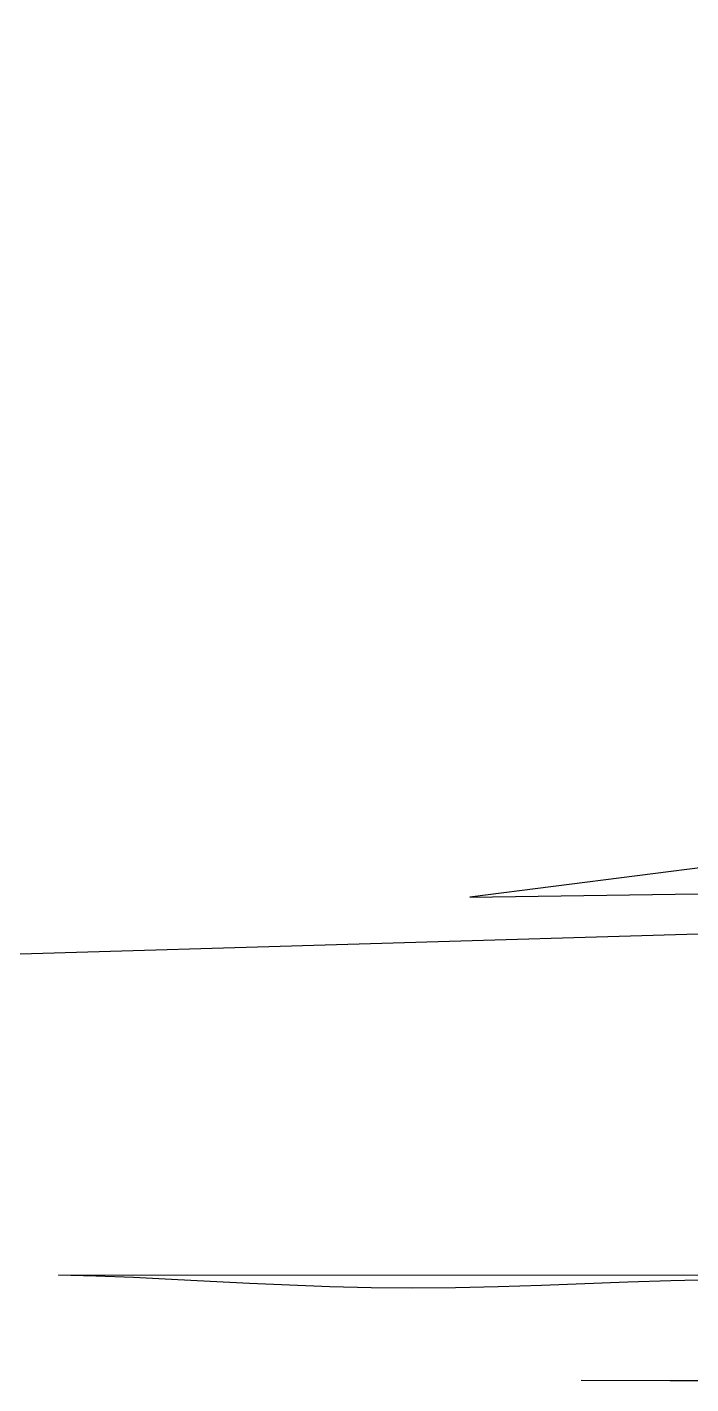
# Model space of a CAD drawing. Header units: millimetres. Extents: x 104198 to 1296755, y -81101 to 81453.
# Drawn here: x 635089.8 to 635123, y -26157.3 to -26089.6 of the extents above; entities that cross this region are included whole.
import ezdxf

# ---------------------------------------------------------------- set-up
doc = ezdxf.new("R2010")
doc.units = ezdxf.units.MM
doc.linetypes.add('HIDDEN2', pattern=[0.1875, 0.125, -0.0625])
doc.layers.add('0家具', color=51, linetype='Continuous')
doc.styles.add('黑体', font='simhei.ttf', dxfattribs={"width": 0.7})
doc.dimstyles.new('立面标注', dxfattribs={"dimtxt": 100, "dimasz": 35, "dimexe": 20, "dimexo": 100, "dimtad": 1, "dimdec": 0, "dimtxsty": '黑体', "dimblk": 'ARCHTICK', "dimcen": 80, "dimdle": 20, "dimclrd": 251, "dimclre": 251, "dimclrt": 256, "dimadec": 0, "dimazin": 0, "dimtfac": 1, "dimtdec": 0, "dimtix": 1, "dimtmove": 2, "dimatfit": 3, "dimldrblk": 'DOT', "dimfxl": 200, "dimfxlon": 1, "dimarcsym": 0})

# ---------------------------------------------------------------- blocks, each defined once
blk = doc.blocks.new('ghfdhrhr')
at = {"color": 250, "linetype": 'HIDDEN2', "ltscale": 600}
for p, q in [((635143.774, -32631.229), (635111.945, -32635.268)), ((635143.774, -32631.229), (635111.945, -32635.268)), ((635143.774, -32631.229), (635111.945, -32635.268)), ((635143.774, -32631.229), (635111.945, -32635.268)), ((635143.774, -32631.229), (635111.945, -32635.268)), ((635143.774, -32631.229), (635111.945, -32635.268)), ((635143.774, -32631.229), (635111.945, -32635.268)), ((635143.774, -32631.229), (635111.945, -32635.268)), ((635143.774, -32631.229), (635111.945, -32635.268)), ((635143.774, -32631.229), (635111.945, -32635.268)), ((635143.774, -32631.229), (635111.945, -32635.268)), ((635143.774, -32631.229), (635111.945, -32635.268)), ((635111.945, -32635.268), (635181.259, -32634.259)), ((635111.945, -32635.268), (635181.259, -32634.259)), ((635111.945, -32635.268), (635181.259, -32634.259)), ((635111.945, -32635.268), (635181.259, -32634.259)), ((635111.945, -32635.268), (635181.259, -32634.259)), ((635111.945, -32635.268), (635181.259, -32634.259)), ((635111.945, -32635.268), (635181.259, -32634.259)), ((635111.945, -32635.268), (635181.259, -32634.259)), ((635111.945, -32635.268), (635181.259, -32634.259)), ((635111.945, -32635.268), (635181.259, -32634.259)), ((635111.945, -32635.268), (635181.259, -32634.259)), ((635111.945, -32635.268), (635181.259, -32634.259)), ((635151.703, -32636.278), (635049.393, -32639.307)), ((635151.703, -32636.278), (635049.393, -32639.307)), ((635151.703, -32636.278), (635049.393, -32639.307)), ((635151.703, -32636.278), (635049.393, -32639.307)), ((635151.703, -32636.278), (635049.393, -32639.307)), ((635151.703, -32636.278), (635049.393, -32639.307)), ((635151.703, -32636.278), (635049.393, -32639.307)), ((635151.703, -32636.278), (635049.393, -32639.307)), ((635151.703, -32636.278), (635049.393, -32639.307)), ((635151.703, -32636.278), (635049.393, -32639.307)), ((635151.703, -32636.278), (635049.393, -32639.307)), ((635151.703, -32636.278), (635049.393, -32639.307)), ((635091.419, -32654.136), (635150.963, -32654.117)), ((635091.419, -32654.136), (635150.963, -32654.117)), ((635091.419, -32654.136), (635150.963, -32654.117)), ((635091.419, -32654.136), (635150.963, -32654.117)), ((635091.419, -32654.136), (635150.963, -32654.117)), ((635091.419, -32654.136), (635150.963, -32654.117)), ((635091.419, -32654.136), (635150.963, -32654.117)), ((635091.419, -32654.136), (635150.963, -32654.117)), ((635091.419, -32654.136), (635150.963, -32654.117)), ((635091.419, -32654.136), (635150.963, -32654.117)), ((635091.419, -32654.136), (635150.963, -32654.117)), ((635091.419, -32654.136), (635150.963, -32654.117)), ((635093.273, -32654.187), (635091.419, -32654.136)), ((635093.273, -32654.187), (635091.419, -32654.136)), ((635093.273, -32654.187), (635091.419, -32654.136)), ((635093.273, -32654.187), (635091.419, -32654.136)), ((635093.273, -32654.187), (635091.419, -32654.136)), ((635093.273, -32654.187), (635091.419, -32654.136)), ((635093.273, -32654.187), (635091.419, -32654.136)), ((635093.273, -32654.187), (635091.419, -32654.136)), ((635093.273, -32654.187), (635091.419, -32654.136)), ((635093.273, -32654.187), (635091.419, -32654.136)), ((635093.273, -32654.187), (635091.419, -32654.136)), ((635093.273, -32654.187), (635091.419, -32654.136)), ((635095.152, -32654.262), (635093.273, -32654.187)), ((635095.152, -32654.262), (635093.273, -32654.187)), ((635095.152, -32654.262), (635093.273, -32654.187)), ((635095.152, -32654.262), (635093.273, -32654.187)), ((635095.152, -32654.262), (635093.273, -32654.187)), ((635095.152, -32654.262), (635093.273, -32654.187)), ((635095.152, -32654.262), (635093.273, -32654.187)), ((635095.152, -32654.262), (635093.273, -32654.187)), ((635095.152, -32654.262), (635093.273, -32654.187)), ((635095.152, -32654.262), (635093.273, -32654.187)), ((635095.152, -32654.262), (635093.273, -32654.187)), ((635095.152, -32654.262), (635093.273, -32654.187)), ((635097.058, -32654.354), (635095.152, -32654.262)), ((635097.058, -32654.354), (635095.152, -32654.262)), ((635097.058, -32654.354), (635095.152, -32654.262)), ((635097.058, -32654.354), (635095.152, -32654.262)), ((635097.058, -32654.354), (635095.152, -32654.262)), ((635097.058, -32654.354), (635095.152, -32654.262)), ((635097.058, -32654.354), (635095.152, -32654.262)), ((635097.058, -32654.354), (635095.152, -32654.262)), ((635097.058, -32654.354), (635095.152, -32654.262)), ((635097.058, -32654.354), (635095.152, -32654.262)), ((635097.058, -32654.354), (635095.152, -32654.262)), ((635097.058, -32654.354), (635095.152, -32654.262)), ((635098.99, -32654.453), (635097.058, -32654.354)), ((635098.99, -32654.453), (635097.058, -32654.354)), ((635098.99, -32654.453), (635097.058, -32654.354)), ((635098.99, -32654.453), (635097.058, -32654.354)), ((635098.99, -32654.453), (635097.058, -32654.354)), ((635098.99, -32654.453), (635097.058, -32654.354)), ((635098.99, -32654.453), (635097.058, -32654.354)), ((635098.99, -32654.453), (635097.058, -32654.354)), ((635098.99, -32654.453), (635097.058, -32654.354)), ((635098.99, -32654.453), (635097.058, -32654.354)), ((635098.99, -32654.453), (635097.058, -32654.354)), ((635098.99, -32654.453), (635097.058, -32654.354)), ((635100.951, -32654.553), (635098.99, -32654.453)), ((635100.951, -32654.553), (635098.99, -32654.453)), ((635100.951, -32654.553), (635098.99, -32654.453)), ((635100.951, -32654.553), (635098.99, -32654.453)), ((635100.951, -32654.553), (635098.99, -32654.453)), ((635100.951, -32654.553), (635098.99, -32654.453)), ((635100.951, -32654.553), (635098.99, -32654.453)), ((635100.951, -32654.553), (635098.99, -32654.453)), ((635100.951, -32654.553), (635098.99, -32654.453)), ((635100.951, -32654.553), (635098.99, -32654.453)), ((635100.951, -32654.553), (635098.99, -32654.453)), ((635100.951, -32654.553), (635098.99, -32654.453)), ((635102.942, -32654.645), (635100.951, -32654.553)), ((635102.942, -32654.645), (635100.951, -32654.553)), ((635102.942, -32654.645), (635100.951, -32654.553)), ((635102.942, -32654.645), (635100.951, -32654.553)), ((635102.942, -32654.645), (635100.951, -32654.553)), ((635102.942, -32654.645), (635100.951, -32654.553)), ((635102.942, -32654.645), (635100.951, -32654.553)), ((635102.942, -32654.645), (635100.951, -32654.553)), ((635102.942, -32654.645), (635100.951, -32654.553)), ((635102.942, -32654.645), (635100.951, -32654.553)), ((635102.942, -32654.645), (635100.951, -32654.553)), ((635102.942, -32654.645), (635100.951, -32654.553)), ((635117.679, -32654.575), (635115.519, -32654.654)), ((635117.679, -32654.575), (635115.519, -32654.654)), ((635117.679, -32654.575), (635115.519, -32654.654)), ((635117.679, -32654.575), (635115.519, -32654.654)), ((635117.679, -32654.575), (635115.519, -32654.654)), ((635117.679, -32654.575), (635115.519, -32654.654)), ((635117.679, -32654.575), (635115.519, -32654.654)), ((635117.679, -32654.575), (635115.519, -32654.654)), ((635117.679, -32654.575), (635115.519, -32654.654)), ((635117.679, -32654.575), (635115.519, -32654.654)), ((635117.679, -32654.575), (635115.519, -32654.654)), ((635117.679, -32654.575), (635115.519, -32654.654)), ((635119.831, -32654.496), (635117.679, -32654.575)), ((635119.831, -32654.496), (635117.679, -32654.575)), ((635119.831, -32654.496), (635117.679, -32654.575)), ((635119.831, -32654.496), (635117.679, -32654.575)), ((635119.831, -32654.496), (635117.679, -32654.575)), ((635119.831, -32654.496), (635117.679, -32654.575)), ((635119.831, -32654.496), (635117.679, -32654.575)), ((635119.831, -32654.496), (635117.679, -32654.575)), ((635119.831, -32654.496), (635117.679, -32654.575)), ((635119.831, -32654.496), (635117.679, -32654.575)), ((635119.831, -32654.496), (635117.679, -32654.575)), ((635119.831, -32654.496), (635117.679, -32654.575)), ((635121.967, -32654.427), (635119.831, -32654.496)), ((635121.967, -32654.427), (635119.831, -32654.496)), ((635121.967, -32654.427), (635119.831, -32654.496)), ((635121.967, -32654.427), (635119.831, -32654.496)), ((635121.967, -32654.427), (635119.831, -32654.496)), ((635121.967, -32654.427), (635119.831, -32654.496)), ((635121.967, -32654.427), (635119.831, -32654.496)), ((635121.967, -32654.427), (635119.831, -32654.496)), ((635121.967, -32654.427), (635119.831, -32654.496)), ((635121.967, -32654.427), (635119.831, -32654.496)), ((635121.967, -32654.427), (635119.831, -32654.496)), ((635121.967, -32654.427), (635119.831, -32654.496)), ((635124.075, -32654.378), (635121.967, -32654.427)), ((635124.075, -32654.378), (635121.967, -32654.427)), ((635124.075, -32654.378), (635121.967, -32654.427)), ((635124.075, -32654.378), (635121.967, -32654.427)), ((635124.075, -32654.378), (635121.967, -32654.427)), ((635124.075, -32654.378), (635121.967, -32654.427)), ((635124.075, -32654.378), (635121.967, -32654.427)), ((635124.075, -32654.378), (635121.967, -32654.427)), ((635124.075, -32654.378), (635121.967, -32654.427)), ((635124.075, -32654.378), (635121.967, -32654.427)), ((635124.075, -32654.378), (635121.967, -32654.427)), ((635124.075, -32654.378), (635121.967, -32654.427)), ((635104.963, -32654.72), (635102.942, -32654.645)), ((635104.963, -32654.72), (635102.942, -32654.645)), ((635104.963, -32654.72), (635102.942, -32654.645)), ((635104.963, -32654.72), (635102.942, -32654.645)), ((635104.963, -32654.72), (635102.942, -32654.645)), ((635104.963, -32654.72), (635102.942, -32654.645)), ((635104.963, -32654.72), (635102.942, -32654.645)), ((635104.963, -32654.72), (635102.942, -32654.645)), ((635104.963, -32654.72), (635102.942, -32654.645)), ((635104.963, -32654.72), (635102.942, -32654.645)), ((635104.963, -32654.72), (635102.942, -32654.645)), ((635104.963, -32654.72), (635102.942, -32654.645)), ((635107.017, -32654.771), (635104.963, -32654.72)), ((635107.017, -32654.771), (635104.963, -32654.72)), ((635107.017, -32654.771), (635104.963, -32654.72)), ((635107.017, -32654.771), (635104.963, -32654.72)), ((635107.017, -32654.771), (635104.963, -32654.72)), ((635107.017, -32654.771), (635104.963, -32654.72)), ((635107.017, -32654.771), (635104.963, -32654.72)), ((635107.017, -32654.771), (635104.963, -32654.72)), ((635107.017, -32654.771), (635104.963, -32654.72)), ((635107.017, -32654.771), (635104.963, -32654.72)), ((635107.017, -32654.771), (635104.963, -32654.72)), ((635107.017, -32654.771), (635104.963, -32654.72)), ((635109.103, -32654.79), (635107.017, -32654.771)), ((635109.103, -32654.79), (635107.017, -32654.771)), ((635109.103, -32654.79), (635107.017, -32654.771)), ((635109.103, -32654.79), (635107.017, -32654.771)), ((635109.103, -32654.79), (635107.017, -32654.771)), ((635109.103, -32654.79), (635107.017, -32654.771)), ((635109.103, -32654.79), (635107.017, -32654.771)), ((635109.103, -32654.79), (635107.017, -32654.771)), ((635109.103, -32654.79), (635107.017, -32654.771)), ((635109.103, -32654.79), (635107.017, -32654.771)), ((635109.103, -32654.79), (635107.017, -32654.771)), ((635109.103, -32654.79), (635107.017, -32654.771)), ((635111.221, -32654.772), (635109.103, -32654.79)), ((635111.221, -32654.772), (635109.103, -32654.79)), ((635111.221, -32654.772), (635109.103, -32654.79)), ((635111.221, -32654.772), (635109.103, -32654.79)), ((635111.221, -32654.772), (635109.103, -32654.79)), ((635111.221, -32654.772), (635109.103, -32654.79)), ((635111.221, -32654.772), (635109.103, -32654.79)), ((635111.221, -32654.772), (635109.103, -32654.79)), ((635111.221, -32654.772), (635109.103, -32654.79)), ((635111.221, -32654.772), (635109.103, -32654.79)), ((635111.221, -32654.772), (635109.103, -32654.79)), ((635111.221, -32654.772), (635109.103, -32654.79)), ((635113.363, -32654.723), (635111.221, -32654.772)), ((635113.363, -32654.723), (635111.221, -32654.772)), ((635113.363, -32654.723), (635111.221, -32654.772)), ((635113.363, -32654.723), (635111.221, -32654.772)), ((635113.363, -32654.723), (635111.221, -32654.772)), ((635113.363, -32654.723), (635111.221, -32654.772)), ((635113.363, -32654.723), (635111.221, -32654.772)), ((635113.363, -32654.723), (635111.221, -32654.772)), ((635113.363, -32654.723), (635111.221, -32654.772)), ((635113.363, -32654.723), (635111.221, -32654.772)), ((635113.363, -32654.723), (635111.221, -32654.772)), ((635113.363, -32654.723), (635111.221, -32654.772)), ((635115.519, -32654.654), (635113.363, -32654.723)), ((635115.519, -32654.654), (635113.363, -32654.723)), ((635115.519, -32654.654), (635113.363, -32654.723)), ((635115.519, -32654.654), (635113.363, -32654.723)), ((635115.519, -32654.654), (635113.363, -32654.723)), ((635115.519, -32654.654), (635113.363, -32654.723)), ((635115.519, -32654.654), (635113.363, -32654.723)), ((635115.519, -32654.654), (635113.363, -32654.723)), ((635115.519, -32654.654), (635113.363, -32654.723)), ((635115.519, -32654.654), (635113.363, -32654.723)), ((635115.519, -32654.654), (635113.363, -32654.723)), ((635115.519, -32654.654), (635113.363, -32654.723)), ((635121.934, -32659.418), (635117.507, -32659.408)), ((635121.934, -32659.418), (635117.507, -32659.408)), ((635121.934, -32659.418), (635117.507, -32659.408)), ((635121.934, -32659.418), (635117.507, -32659.408)), ((635121.934, -32659.418), (635117.507, -32659.408)), ((635121.934, -32659.418), (635117.507, -32659.408)), ((635121.934, -32659.418), (635117.507, -32659.408)), ((635121.934, -32659.418), (635117.507, -32659.408)), ((635121.934, -32659.418), (635117.507, -32659.408)), ((635121.934, -32659.418), (635117.507, -32659.408)), ((635121.934, -32659.418), (635117.507, -32659.408)), ((635121.934, -32659.418), (635117.507, -32659.408)), ((635126.172, -32659.408), (635121.934, -32659.418)), ((635126.172, -32659.408), (635121.934, -32659.418)), ((635126.172, -32659.408), (635121.934, -32659.418)), ((635126.172, -32659.408), (635121.934, -32659.418)), ((635126.172, -32659.408), (635121.934, -32659.418)), ((635126.172, -32659.408), (635121.934, -32659.418)), ((635126.172, -32659.408), (635121.934, -32659.418)), ((635126.172, -32659.408), (635121.934, -32659.418)), ((635126.172, -32659.408), (635121.934, -32659.418)), ((635126.172, -32659.408), (635121.934, -32659.418)), ((635126.172, -32659.408), (635121.934, -32659.418)), ((635126.172, -32659.408), (635121.934, -32659.418))]:
    blk.add_line(p, q, dxfattribs=at)
blk = doc.blocks.new('_ArchTick')
at = {"color": 2, "linetype": 'ByBlock', "const_width": 0.4}
blk.add_lwpolyline([(-0.5, -0.5), (0.5, 0.5)], dxfattribs=at)
blk = doc.blocks.new('_Dot')
at = {"color": 2, "linetype": 'ByBlock', "lineweight": -2}
blk.add_line((-0.5, 0), (-1, 0), dxfattribs=at)
at = {"color": 2, "linetype": 'ByBlock', "const_width": 0.5}
blk.add_lwpolyline([(-0.25, 0, 1), (0.25, 0, 1)], format="xyb", close=True, dxfattribs=at)

msp = doc.modelspace()

# ---------------------------------------------------------------- block references
at = {"color": 2}
msp.add_blockref('ghfdhrhr', (0, 6502.26), dxfattribs=at)

# ---------------------------------------------------------------- leaders
at = {"layer": '0家具', "color": 51}
msp.add_leader([(634753.428, -26511.403), (634753.428, -23491.592), (635863.644, -23491.592)], dimstyle='立面标注', dxfattribs=at)

doc.saveas('drawing.dxf')
